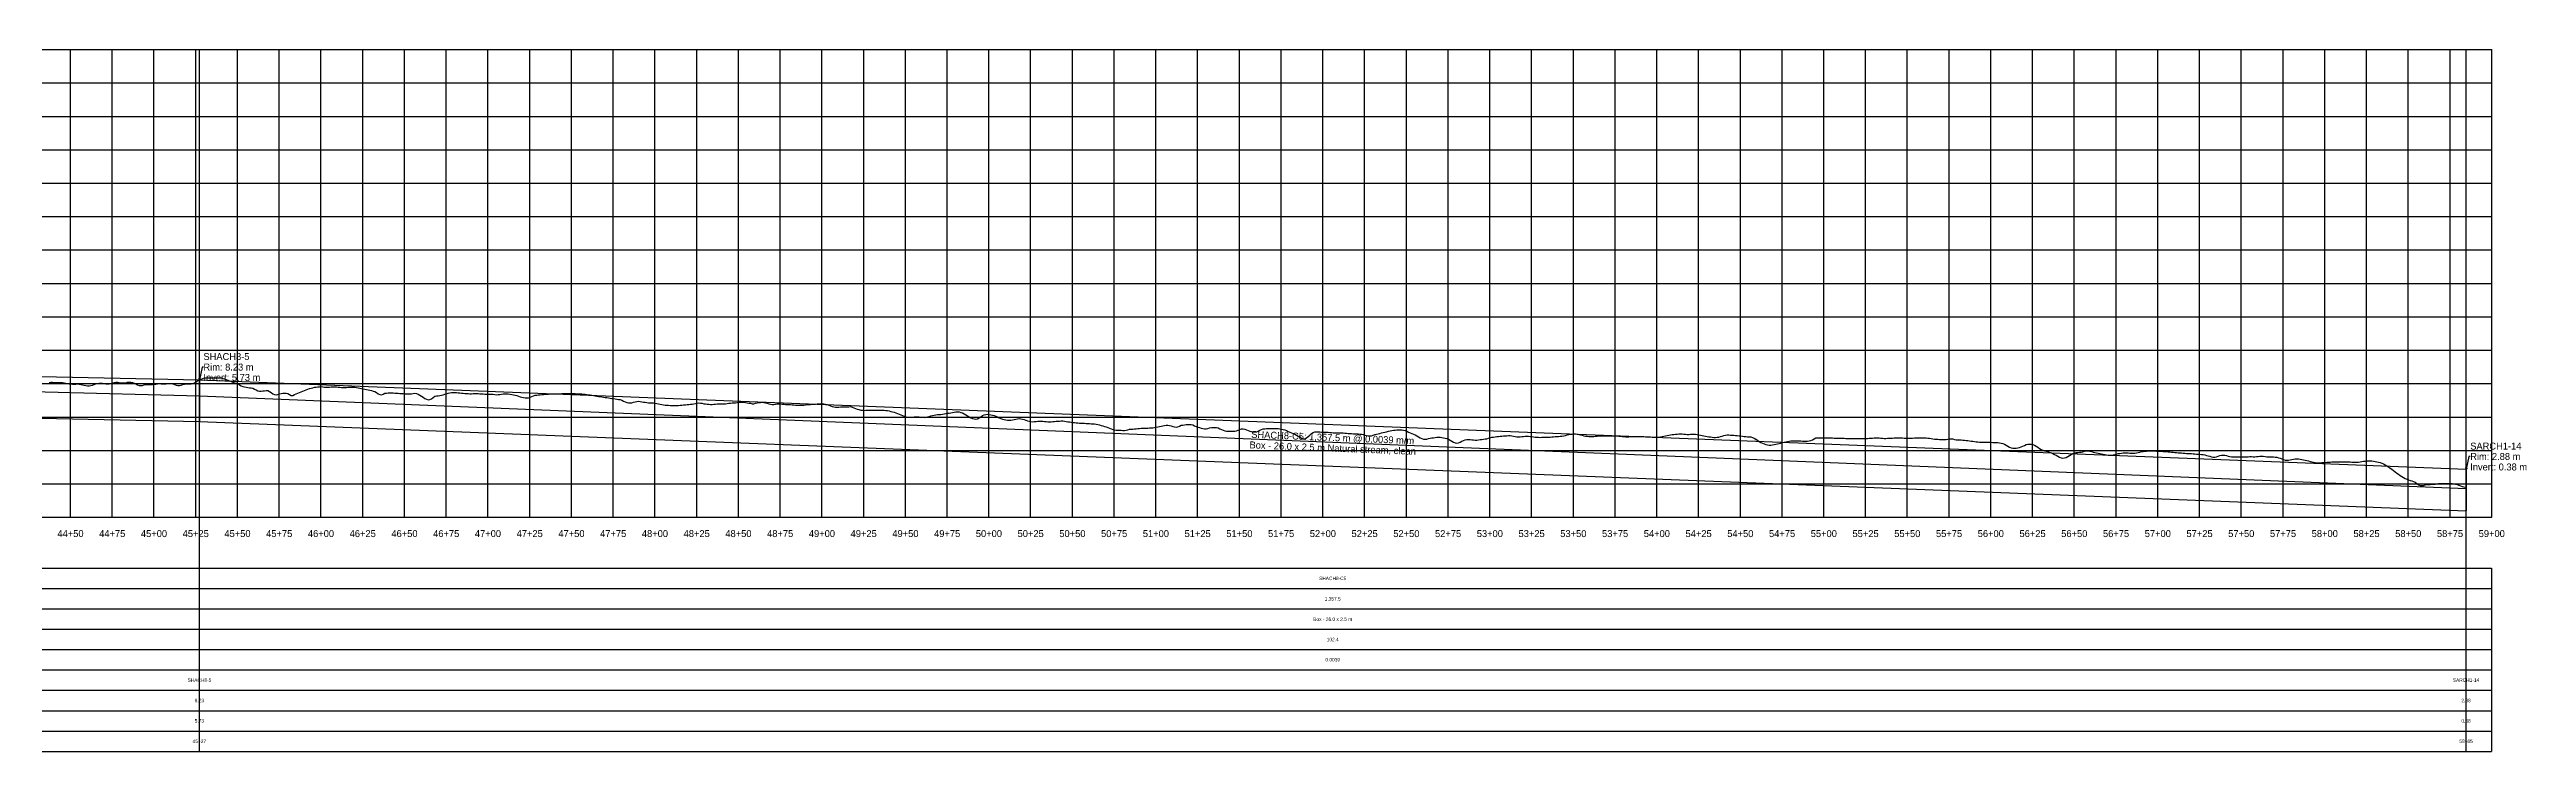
# Model space of a CAD drawing. Extents: x -64 to 5921, y -140 to 288.
# Drawn here: x 4437 to 5921, y -140 to 280 of the extents above; entities that cross this region are included whole.
import ezdxf
from ezdxf.enums import TextEntityAlignment as Align

# ---------------------------------------------------------------- set-up
doc = ezdxf.new("R2010")
doc.units = 0
for name, color, linetype in [('Annotation', 7, 'Continuous'), ('Annotation_Table', 254, 'Continuous'), ('Crown', 7, 'Continuous'), ('Grid', 254, 'Continuous'), ('Grid_Text', 7, 'Continuous'), ('Ground_Elevation', 3, 'Continuous'), ('Hydraulic_Grade', 5, 'Continuous'), ('Invert', 7, 'Continuous'), ('Structure', 7, 'Continuous')]:
    doc.layers.add(name, color=color, linetype=linetype)

msp = doc.modelspace()

# ---------------------------------------------------------------- linework, layer by layer
at = {"layer": 'Annotation', "color": 0}
for points in [[(4529.6, 89.9), (4528.9, 89.9), (4527.2, 82.3)], [(5887.1, 36.4), (5886.3, 36.4), (5884.6, 28.8)]]:
    msp.add_lwpolyline(points, dxfattribs=at)
for points in [[(4527.2, 82.3), (4527, 83.3), (4527.8, 83.1)], [(5884.6, 28.8), (5884.4, 29.7), (5885.2, 29.6)]]:
    msp.add_lwpolyline(points, close=True, dxfattribs=at)
at = {"layer": 'Annotation_Table', "color": 254}
for points in [[(4527.2, -140.2), (4527.2, 280)], [(5884.6, -140.2), (5884.6, 280)], [(-25, -30.5), (5899.9, -30.5)], [(-25, -42.7), (5899.9, -42.7)], [(5899.9, -30.5), (5899.9, -140.2)], [(-25, -54.9), (5899.9, -54.9)], [(-25, -67.1), (5899.9, -67.1)], [(-25, -79.2), (5899.9, -79.2)], [(-25, -91.4), (5899.9, -91.4)], [(-25, -103.6), (5899.9, -103.6)], [(-25, -115.8), (5899.9, -115.8)], [(-25, -128), (5899.9, -128)], [(-25, -140.2), (5899.9, -140.2)]]:
    msp.add_lwpolyline(points, dxfattribs=at)
at = {"layer": 'Crown', "color": 0}
for points in [[(3880, 95.9), (4527.2, 82.3)], [(4527.2, 82.3), (4527.2, 82.3)], [(4527.2, 82.3), (5884.6, 28.8)], [(5884.6, 28.8), (5884.6, 28.8)]]:
    msp.add_lwpolyline(points, dxfattribs=at)
at = {"layer": 'Grid', "color": 254}
for points in [[(-25, 280), (5900, 280)], [(4450, 0), (4450, 280)], [(4475, 0), (4475, 280)], [(4500, 0), (4500, 280)], [(4525, 0), (4525, 280)], [(4550, 0), (4550, 280)], [(4575, 0), (4575, 280)], [(4600, 0), (4600, 280)], [(4625, 0), (4625, 280)], [(4650, 0), (4650, 280)], [(4675, 0), (4675, 280)], [(4700, 0), (4700, 280)], [(4725, 0), (4725, 280)], [(4750, 0), (4750, 280)], [(4775, 0), (4775, 280)], [(4800, 0), (4800, 280)], [(4825, 0), (4825, 280)], [(4850, 0), (4850, 280)], [(4875, 0), (4875, 280)], [(4900, 0), (4900, 280)], [(4925, 0), (4925, 280)], [(4950, 0), (4950, 280)], [(4975, 0), (4975, 280)], [(5000, 0), (5000, 280)], [(5025, 0), (5025, 280)], [(5050, 0), (5050, 280)], [(5075, 0), (5075, 280)], [(5100, 0), (5100, 280)], [(5125, 0), (5125, 280)], [(5150, 0), (5150, 280)], [(5175, 0), (5175, 280)], [(5200, 0), (5200, 280)], [(5225, 0), (5225, 280)], [(5250, 0), (5250, 280)], [(5275, 0), (5275, 280)], [(5300, 0), (5300, 280)], [(5325, 0), (5325, 280)], [(5350, 0), (5350, 280)], [(5375, 0), (5375, 280)], [(5400, 0), (5400, 280)], [(5425, 0), (5425, 280)], [(5450, 0), (5450, 280)], [(5475, 0), (5475, 280)], [(5500, 0), (5500, 280)], [(5525, 0), (5525, 280)], [(5550, 0), (5550, 280)], [(5575, 0), (5575, 280)], [(5600, 0), (5600, 280)], [(5625, 0), (5625, 280)], [(5650, 0), (5650, 280)], [(5675, 0), (5675, 280)], [(5700, 0), (5700, 280)], [(5725, 0), (5725, 280)], [(5750, 0), (5750, 280)], [(5775, 0), (5775, 280)], [(5800, 0), (5800, 280)], [(5825, 0), (5825, 280)], [(5850, 0), (5850, 280)], [(5875, 0), (5875, 280)], [(5900, 0), (5900, 280)], [(-25, 260), (5900, 260)], [(-25, 240), (5900, 240)], [(-25, 220), (5900, 220)], [(-25, 200), (5900, 200)], [(-25, 180), (5900, 180)], [(-25, 160), (5900, 160)], [(-25, 140), (5900, 140)], [(-25, 120), (5900, 120)], [(-25, 100), (5900, 100)], [(-25, 80), (5900, 80)], [(-25, 60), (5900, 60)], [(-25, 40), (5900, 40)], [(-25, 20), (5900, 20)], [(-25, 0), (5900, 0)]]:
    msp.add_lwpolyline(points, dxfattribs=at)
at = {"layer": 'Ground_Elevation', "color": 3}
msp.add_lwpolyline([(4437.2, 80.6), (4438.2, 80.8), (4439.2, 80.8), (4440.2, 80.7), (4441.2, 80.6), (4442.2, 80.6), (4443.2, 80.6), (4444.2, 80.6), (4445.2, 80.6), (4446.2, 80.5), (4447.2, 80.3), (4448.2, 80.1), (4449.2, 79.9), (4450.2, 79.8), (4451.2, 79.7), (4452.2, 79.7), (4453.2, 79.7), (4454.2, 79.8), (4455.2, 79.7), (4456.2, 79.5), (4457.2, 79.2), (4458.2, 79), (4459.2, 78.8), (4460.2, 78.7), (4461.2, 78.7), (4462.2, 78.9), (4463.2, 79.1), (4464.2, 79.4), (4465.2, 79.8), (4466.2, 80.1), (4467.2, 80.2), (4468.2, 80.3), (4469.2, 80.2), (4470.2, 80), (4471.2, 79.8), (4472.2, 79.8), (4473.2, 79.9), (4474.2, 80.1), (4475.2, 80.5), (4476.2, 80.7), (4477.2, 80.9), (4478.2, 80.9), (4479.2, 80.7), (4480.2, 80.5), (4481.2, 80.4), (4482.2, 80.4), (4483.2, 80.5), (4484.2, 80.8), (4485.2, 80.9), (4486.2, 80.8), (4487.2, 80.6), (4488.2, 80.2), (4489.2, 79.8), (4490.2, 79.3), (4491.2, 78.9), (4492.2, 78.8), (4493.2, 78.9), (4494.2, 79.2), (4495.2, 79.4), (4496.2, 79.5), (4497.2, 79.5), (4498.2, 79.5), (4499.2, 79.5), (4500.2, 79.6), (4501.2, 79.7), (4502.2, 79.9), (4503.2, 80), (4504.2, 79.9), (4505.2, 79.9), (4506.2, 79.9), (4507.2, 79.9), (4508.2, 80), (4509.2, 80.1), (4510.2, 80.1), (4511.2, 79.9), (4512.2, 79.5), (4513.2, 79.1), (4514.2, 78.9), (4515.2, 78.9), (4516.2, 79.1), (4517.2, 79.4), (4518.2, 79.7), (4519.2, 79.8), (4520.2, 79.9), (4521.2, 79.8), (4522.2, 79.8), (4523.2, 80), (4524.2, 80.4), (4525.2, 81.1), (4526.2, 81.8), (4527.2, 82.3), (4528.2, 82.7), (4529.2, 83), (4530.2, 83.4), (4531.2, 83.4), (4532.2, 83.4), (4533.2, 83.4), (4534.2, 83.4), (4535.2, 83.4), (4536.2, 83.4), (4537.2, 83.5), (4538.2, 83.5), (4539.2, 83.5), (4540.2, 83.4), (4541.2, 83.1), (4542.2, 82.8), (4543.2, 82.4), (4544.2, 82), (4545.2, 81.7), (4546.2, 81.3), (4547.2, 80.9), (4548.2, 80.5), (4549.2, 80.3), (4550.2, 80), (4551.2, 79.3), (4552.2, 78.7), (4553.2, 78.3), (4554.2, 78), (4555.2, 77.8), (4556.2, 77.6), (4557.2, 77.5), (4558.2, 77.4), (4559.2, 77.2), (4560.2, 76.7), (4561.2, 76.2), (4562.2, 75.7), (4563.2, 75.5), (4564.2, 75.5), (4565.2, 75.6), (4566.2, 75.7), (4567.2, 75.8), (4568.2, 75.8), (4569.2, 75.3), (4570.2, 74.6), (4571.2, 73.9), (4572.2, 73.4), (4573.2, 73.2), (4574.2, 73.5), (4575.2, 73.9), (4576.2, 74.1), (4577.2, 74.2), (4578.2, 74.3), (4579.2, 74.2), (4580.2, 74.1), (4581.2, 73.5), (4582.2, 72.9), (4583.2, 72.9), (4584.2, 73.5), (4585.2, 73.9), (4586.2, 74.2), (4587.2, 74.6), (4588.2, 75), (4589.2, 75.4), (4590.2, 75.8), (4591.2, 76.2), (4592.2, 76.6), (4593.2, 77), (4594.2, 77.3), (4595.2, 77.5), (4596.2, 77.8), (4597.2, 77.9), (4598.2, 78), (4599.2, 78.1), (4600.2, 78.2), (4601.2, 78), (4602.2, 77.9), (4603.2, 77.8), (4604.2, 77.8), (4605.2, 77.9), (4606.2, 78), (4607.2, 78.1), (4608.2, 78.1), (4609.2, 78), (4610.2, 77.9), (4611.2, 77.8), (4612.2, 77.7), (4613.2, 77.6), (4614.2, 77.6), (4615.2, 77.6), (4616.2, 77.8), (4617.2, 77.9), (4618.2, 77.9), (4619.2, 77.9), (4620.2, 77.8), (4621.2, 77.6), (4622.2, 77.5), (4623.2, 77.3), (4624.2, 77.1), (4625.2, 76.9), (4626.2, 76.7), (4627.2, 76.5), (4628.2, 76.3), (4629.2, 76.1), (4630.2, 75.8), (4631.2, 75.4), (4632.2, 75.2), (4633.2, 74.7), (4634.2, 73.9), (4635.2, 73.4), (4636.2, 73.3), (4637.2, 73.6), (4638.2, 74.3), (4639.2, 74.3), (4640.2, 74.4), (4641.2, 74.4), (4642.2, 74.4), (4643.2, 74.4), (4644.2, 74.3), (4645.2, 74.3), (4646.2, 74.2), (4647.2, 74.1), (4648.2, 74), (4649.2, 74), (4650.2, 73.9), (4651.2, 73.9), (4652.2, 73.9), (4653.2, 73.9), (4654.2, 73.9), (4655.2, 74), (4656.2, 74.2), (4657.2, 74.1), (4658.2, 73.7), (4659.2, 73.1), (4660.2, 72.5), (4661.2, 71.8), (4662.2, 71.1), (4663.2, 70.6), (4664.2, 70.3), (4665.2, 70.4), (4666.2, 70.9), (4667.2, 71.7), (4668.2, 72.4), (4669.2, 72.6), (4670.2, 72.7), (4671.2, 72.9), (4672.2, 73.1), (4673.2, 73.3), (4674.2, 73.6), (4675.2, 73.9), (4676.2, 74.2), (4677.2, 74.4), (4678.2, 74.6), (4679.2, 74.7), (4680.2, 74.6), (4681.2, 74.6), (4682.2, 74.5), (4683.2, 74.4), (4684.2, 74.3), (4685.2, 74.2), (4686.2, 74.1), (4687.2, 74), (4688.2, 74), (4689.2, 73.9), (4690.2, 73.9), (4691.2, 74), (4692.2, 74), (4693.2, 74), (4694.2, 74), (4695.2, 73.9), (4696.2, 73.8), (4697.2, 73.8), (4698.2, 73.7), (4699.2, 73.7), (4700.2, 73.7), (4701.2, 73.7), (4702.2, 73.7), (4703.2, 73.6), (4704.2, 73.4), (4705.2, 73.3), (4706.2, 73.4), (4707.2, 73.5), (4708.2, 73.7), (4709.2, 73.8), (4710.2, 73.8), (4711.2, 73.8), (4712.2, 73.8), (4713.2, 73.6), (4714.2, 73.4), (4715.2, 73.2), (4716.2, 73), (4717.2, 72.8), (4718.2, 72.5), (4719.2, 72.1), (4720.2, 71.8), (4721.2, 71.6), (4722.2, 71.4), (4723.2, 71.4), (4724.2, 71.5), (4725.2, 71.8), (4726.2, 72.2), (4727.2, 72.6), (4728.2, 73), (4729.2, 73.1), (4730.2, 73.2), (4731.2, 73.3), (4732.2, 73.4), (4733.2, 73.5), (4734.2, 73.6), (4735.2, 73.7), (4736.2, 73.7), (4737.2, 73.8), (4738.2, 73.8), (4739.2, 73.8), (4740.2, 73.9), (4741.2, 73.9), (4742.2, 73.9), (4743.2, 73.9), (4744.2, 74), (4745.2, 74), (4746.2, 74), (4747.2, 74), (4748.2, 74), (4749.2, 74), (4750.2, 74), (4751.2, 74), (4752.2, 74), (4753.2, 73.9), (4754.2, 73.9), (4755.2, 73.8), (4756.2, 73.8), (4757.2, 73.7), (4758.2, 73.6), (4759.2, 73.5), (4760.2, 73.3), (4761.2, 73.2), (4762.2, 73), (4763.2, 72.8), (4764.2, 72.7), (4765.2, 72.5), (4766.2, 72.3), (4767.2, 72.2), (4768.2, 72), (4769.2, 71.9), (4770.2, 71.7), (4771.2, 71.6), (4772.2, 71.4), (4773.2, 71.3), (4774.2, 71.1), (4775.2, 71), (4776.2, 70.8), (4777.2, 70.7), (4778.2, 70.5), (4779.2, 70.4), (4780.2, 70), (4781.2, 69.4), (4782.2, 69), (4783.2, 68.7), (4784.2, 68.4), (4785.2, 68.4), (4786.2, 68.5), (4787.2, 68.8), (4788.2, 69), (4789.2, 69.3), (4790.2, 69.4), (4791.2, 69.3), (4792.2, 69.1), (4793.2, 68.9), (4794.2, 68.8), (4795.2, 68.6), (4796.2, 68.5), (4797.2, 68.5), (4798.2, 68.5), (4799.2, 68.4), (4800.2, 68.3), (4801.2, 68.1), (4802.2, 67.9), (4803.2, 67.7), (4804.2, 67.5), (4805.2, 67.3), (4806.2, 67.2), (4807.2, 67.1), (4808.2, 67.1), (4809.2, 67), (4810.2, 66.9), (4811.2, 66.9), (4812.2, 66.9), (4813.2, 67), (4814.2, 67), (4815.2, 67.2), (4816.2, 67.2), (4817.2, 67.4), (4818.2, 67.4), (4819.2, 67.5), (4820.2, 67.6), (4821.2, 67.7), (4822.2, 67.8), (4823.2, 68), (4824.2, 68.1), (4825.2, 68.3), (4826.2, 68.4), (4827.2, 68.3), (4828.2, 68.2), (4829.2, 68), (4830.2, 67.9), (4831.2, 67.8), (4832.2, 67.7), (4833.2, 67.6), (4834.2, 67.6), (4835.2, 67.7), (4836.2, 67.8), (4837.2, 67.9), (4838.2, 67.9), (4839.2, 67.9), (4840.2, 67.9), (4841.2, 68), (4842.2, 68), (4843.2, 68.1), (4844.2, 68.2), (4845.2, 68.3), (4846.2, 68.4), (4847.2, 68.5), (4848.2, 68.5), (4849.2, 68.6), (4850.2, 68.8), (4851.2, 68.9), (4852.2, 68.9), (4853.2, 68.8), (4854.2, 68.6), (4855.2, 68.4), (4856.2, 68.3), (4857.2, 68.2), (4858.2, 68), (4859.2, 68), (4860.2, 68.2), (4861.2, 68.4), (4862.2, 68.6), (4863.2, 68.7), (4864.2, 68.8), (4865.2, 68.7), (4866.2, 68.5), (4867.2, 68.2), (4868.2, 67.9), (4869.2, 67.7), (4870.2, 67.5), (4871.2, 67.6), (4872.2, 67.7), (4873.2, 67.9), (4874.2, 67.9), (4875.2, 67.9), (4876.2, 67.8), (4877.2, 67.7), (4878.2, 67.6), (4879.2, 67.5), (4880.2, 67.5), (4881.2, 67.5), (4882.2, 67.4), (4883.2, 67.3), (4884.2, 67.1), (4885.2, 67.1), (4886.2, 67.2), (4887.2, 67.2), (4888.2, 67.2), (4889.2, 67.2), (4890.2, 67.4), (4891.2, 67.5), (4892.2, 67.6), (4893.2, 67.6), (4894.2, 67.7), (4895.2, 67.7), (4896.2, 67.8), (4897.2, 67.9), (4898.2, 68), (4899.2, 68), (4900.2, 68), (4901.2, 68), (4902.2, 67.8), (4903.2, 67.5), (4904.2, 67.1), (4905.2, 66.7), (4906.2, 66.4), (4907.2, 66.2), (4908.2, 66), (4909.2, 66), (4910.2, 66), (4911.2, 66.1), (4912.2, 66.1), (4913.2, 66.1), (4914.2, 66.2), (4915.2, 66.2), (4916.2, 66.2), (4917.2, 66.3), (4918.2, 66), (4919.2, 65.6), (4920.2, 65.2), (4921.2, 64.8), (4922.2, 64.5), (4923.2, 64.2), (4924.2, 64.1), (4925.2, 64), (4926.2, 64.1), (4927.2, 64.2), (4928.2, 64.2), (4929.2, 64.2), (4930.2, 64.2), (4931.2, 64.2), (4932.2, 64.2), (4933.2, 64.2), (4934.2, 64.2), (4935.2, 64.2), (4936.2, 64.2), (4937.2, 64.2), (4938.2, 64), (4939.2, 63.9), (4940.2, 63.7), (4941.2, 63.4), (4942.2, 63.1), (4943.2, 62.9), (4944.2, 62.5), (4945.2, 62.2), (4946.2, 61.8), (4947.2, 61.4), (4948.2, 60.9), (4949.2, 60.5), (4950.2, 60.2), (4951.2, 60), (4952.2, 59.9), (4953.2, 59.9), (4954.2, 60), (4955.2, 60.2), (4956.2, 60.2), (4957.2, 60.2), (4958.2, 60.2), (4959.2, 60), (4960.2, 59.9), (4961.2, 59.8), (4962.2, 59.9), (4963.2, 60.1), (4964.2, 60.4), (4965.2, 60.7), (4966.2, 61), (4967.2, 61.2), (4968.2, 61.4), (4969.2, 61.5), (4970.2, 61.5), (4971.2, 61.6), (4972.2, 61.8), (4973.2, 62), (4974.2, 62.1), (4975.2, 62.3), (4976.2, 62.4), (4977.2, 62.5), (4978.2, 62.7), (4979.2, 62.9), (4980.2, 63.1), (4981.2, 63.2), (4982.2, 63.1), (4983.2, 62.8), (4984.2, 62.5), (4985.2, 62), (4986.2, 61.4), (4987.2, 60.8), (4988.2, 60.2), (4989.2, 59.6), (4990.2, 59.2), (4991.2, 58.9), (4992.2, 58.8), (4993.2, 59), (4994.2, 59.5), (4995.2, 60.2), (4996.2, 61), (4997.2, 61.4), (4998.2, 61.6), (4999.2, 61.7), (5000.2, 61.6), (5001.2, 61.4), (5002.2, 61.2), (5003.2, 61), (5004.2, 60.6), (5005.2, 60.2), (5006.2, 59.6), (5007.2, 59.2), (5008.2, 58.8), (5009.2, 58.6), (5010.2, 58.4), (5011.2, 58.2), (5012.2, 58.2), (5013.2, 58.2), (5014.2, 58.4), (5015.2, 58.6), (5016.2, 58.8), (5017.2, 58.9), (5018.2, 59.1), (5019.2, 59), (5020.2, 58.8), (5021.2, 58.5), (5022.2, 58.2), (5023.2, 57.8), (5024.2, 57.5), (5025.2, 57.3), (5026.2, 57.2), (5027.2, 57.3), (5028.2, 57.4), (5029.2, 57.5), (5030.2, 57.6), (5031.2, 57.6), (5032.2, 57.5), (5033.2, 57.4), (5034.2, 57.3), (5035.2, 57.2), (5036.2, 57.2), (5037.2, 57.2), (5038.2, 57.3), (5039.2, 57.4), (5040.2, 57.5), (5041.2, 57.5), (5042.2, 57.6), (5043.2, 57.7), (5044.2, 57.7), (5045.2, 57.6), (5046.2, 57.4), (5047.2, 57.2), (5048.2, 57.1), (5049.2, 56.9), (5050.2, 56.8), (5051.2, 56.7), (5052.2, 56.6), (5053.2, 56.5), (5054.2, 56.4), (5055.2, 56.4), (5056.2, 56.4), (5057.2, 56.3), (5058.2, 56.2), (5059.2, 56.1), (5060.2, 56.1), (5061.2, 56), (5062.2, 56), (5063.2, 55.9), (5064.2, 55.8), (5065.2, 55.6), (5066.2, 55.3), (5067.2, 55), (5068.2, 54.7), (5069.2, 54.4), (5070.2, 54.1), (5071.2, 53.8), (5072.2, 53.4), (5073.2, 53), (5074.2, 52.5), (5075.2, 52.3), (5076.2, 52.1), (5077.2, 52.1), (5078.2, 52.1), (5079.2, 52.1), (5080.2, 52), (5081.2, 52), (5082.2, 52.1), (5083.2, 52.4), (5084.2, 52.7), (5085.2, 52.7), (5086.2, 52.8), (5087.2, 52.9), (5088.2, 53), (5089.2, 53.1), (5090.2, 53.2), (5091.2, 53.3), (5092.2, 53.3), (5093.2, 53.3), (5094.2, 53.4), (5095.2, 53.4), (5096.2, 53.5), (5097.2, 53.5), (5098.2, 53.6), (5099.2, 53.7), (5100.2, 53.9), (5101.2, 54.1), (5102.2, 54.3), (5103.2, 54.5), (5104.2, 54.7), (5105.2, 54.9), (5106.2, 55.1), (5107.2, 55.2), (5108.2, 55), (5109.2, 54.7), (5110.2, 54.4), (5111.2, 54.2), (5112.2, 54), (5113.2, 54.2), (5114.2, 54.5), (5115.2, 55.1), (5116.2, 55.2), (5117.2, 55.4), (5118.2, 55.5), (5119.2, 55.6), (5120.2, 55.6), (5121.2, 55.5), (5122.2, 55.3), (5123.2, 54.8), (5124.2, 54.4), (5125.2, 54), (5126.2, 53.8), (5127.2, 53.4), (5128.2, 53.1), (5129.2, 52.9), (5130.2, 53), (5131.2, 53.2), (5132.2, 53.5), (5133.2, 53.7), (5134.2, 53.8), (5135.2, 53.8), (5136.2, 53.8), (5137.2, 53.5), (5138.2, 53), (5139.2, 52.5), (5140.2, 52.1), (5141.2, 51.8), (5142.2, 51.6), (5143.2, 51.5), (5144.2, 51.5), (5145.2, 51.5), (5146.2, 51.5), (5147.2, 51.5), (5148.2, 51.7), (5149.2, 52.1), (5150.2, 52.5), (5151.2, 52.9), (5152.2, 53), (5153.2, 52.8), (5154.2, 52.4), (5155.2, 52), (5156.2, 51.6), (5157.2, 51.4), (5158.2, 51.1), (5159.2, 51.1), (5160.2, 51.2), (5161.2, 51.6), (5162.2, 52.1), (5163.2, 52.5), (5164.2, 52.9), (5165.2, 53), (5166.2, 53.1), (5167.2, 53.1), (5168.2, 53.1), (5169.2, 53.1), (5170.2, 53.1), (5171.2, 53.1), (5172.2, 53.1), (5173.2, 53.1), (5174.2, 53), (5175.2, 52.8), (5176.2, 52.6), (5177.2, 52.4), (5178.2, 52), (5179.2, 51.4), (5180.2, 50.9), (5181.2, 50.6), (5182.2, 50.2), (5183.2, 49.8), (5184.2, 49.2), (5185.2, 48.5), (5186.2, 47.9), (5187.2, 47.3), (5188.2, 47), (5189.2, 47), (5190.2, 47.5), (5191.2, 48.3), (5192.2, 49.2), (5193.2, 50.1), (5194.2, 50.8), (5195.2, 51.2), (5196.2, 51.2), (5197.2, 51.2), (5198.2, 51.1), (5199.2, 51), (5200.2, 51), (5201.2, 51), (5202.2, 50.9), (5203.2, 50.9), (5204.2, 50.8), (5205.2, 50.7), (5206.2, 50.6), (5207.2, 50.5), (5208.2, 50.5), (5209.2, 50.5), (5210.2, 50.6), (5211.2, 50.6), (5212.2, 50.5), (5213.2, 50.4), (5214.2, 50.3), (5215.2, 50.2), (5216.2, 50.2), (5217.2, 50.1), (5218.2, 50), (5219.2, 50), (5220.2, 50), (5221.2, 49.9), (5222.2, 49.8), (5223.2, 49.8), (5224.2, 49.5), (5225.2, 49.2), (5226.2, 49), (5227.2, 48.8), (5228.2, 48.8), (5229.2, 48.8), (5230.2, 49.1), (5231.2, 49.5), (5232.2, 49.7), (5233.2, 50), (5234.2, 50.2), (5235.2, 50.5), (5236.2, 50.7), (5237.2, 51), (5238.2, 51.2), (5239.2, 51.5), (5240.2, 51.7), (5241.2, 51.9), (5242.2, 52.1), (5243.2, 52.2), (5244.2, 52.3), (5245.2, 52.3), (5246.2, 52.3), (5247.2, 52.3), (5248.2, 52.2), (5249.2, 51.9), (5250.2, 51.5), (5251.2, 51), (5252.2, 50.6), (5253.2, 50.1), (5254.2, 49.7), (5255.2, 49.3), (5256.2, 48.8), (5257.2, 48.2), (5258.2, 47.6), (5259.2, 47.1), (5260.2, 46.7), (5261.2, 46.7), (5262.2, 46.8), (5263.2, 47.2), (5264.2, 47.3), (5265.2, 47.5), (5266.2, 47.6), (5267.2, 47.8), (5268.2, 48), (5269.2, 48), (5270.2, 48), (5271.2, 47.8), (5272.2, 47.6), (5273.2, 47.4), (5274.2, 47.1), (5275.2, 46.7), (5276.2, 46.2), (5277.2, 45.5), (5278.2, 45), (5279.2, 44.6), (5280.2, 44.4), (5281.2, 44.6), (5282.2, 45), (5283.2, 45.5), (5284.2, 46), (5285.2, 46.3), (5286.2, 46.5), (5287.2, 46.6), (5288.2, 46.6), (5289.2, 46.4), (5290.2, 46.3), (5291.2, 46.2), (5292.2, 46.2), (5293.2, 46.3), (5294.2, 46.5), (5295.2, 46.6), (5296.2, 46.8), (5297.2, 46.9), (5298.2, 47), (5299.2, 47.3), (5300.2, 47.6), (5301.2, 47.9), (5302.2, 48), (5303.2, 48.2), (5304.2, 48.3), (5305.2, 48.4), (5306.2, 48.5), (5307.2, 48.6), (5308.2, 48.7), (5309.2, 48.8), (5310.2, 48.8), (5311.2, 48.9), (5312.2, 48.9), (5313.2, 48.8), (5314.2, 48.5), (5315.2, 48.3), (5316.2, 48.2), (5317.2, 48.2), (5318.2, 48.2), (5319.2, 48.3), (5320.2, 48.4), (5321.2, 48.5), (5322.2, 48.6), (5323.2, 48.5), (5324.2, 48.4), (5325.2, 48.3), (5326.2, 48.2), (5327.2, 48), (5328.2, 47.9), (5329.2, 47.9), (5330.2, 47.8), (5331.2, 47.9), (5332.2, 47.9), (5333.2, 48), (5334.2, 48), (5335.2, 48), (5336.2, 48), (5337.2, 48.1), (5338.2, 48.2), (5339.2, 48.3), (5340.2, 48.4), (5341.2, 48.4), (5342.2, 48.5), (5343.2, 48.6), (5344.2, 48.8), (5345.2, 49), (5346.2, 49.3), (5347.2, 49.5), (5348.2, 49.7), (5349.2, 49.8), (5350.2, 49.9), (5351.2, 49.9), (5352.2, 49.8), (5353.2, 49.6), (5354.2, 49.4), (5355.2, 49.1), (5356.2, 48.8), (5357.2, 48.6), (5358.2, 48.5), (5359.2, 48.4), (5360.2, 48.4), (5361.2, 48.3), (5362.2, 48.4), (5363.2, 48.5), (5364.2, 48.6), (5365.2, 48.7), (5366.2, 48.7), (5367.2, 48.8), (5368.2, 48.8), (5369.2, 48.8), (5370.2, 48.7), (5371.2, 48.7), (5372.2, 48.7), (5373.2, 48.7), (5374.2, 48.7), (5375.2, 48.7), (5376.2, 48.7), (5377.2, 48.6), (5378.2, 48.5), (5379.2, 48.4), (5380.2, 48.3), (5381.2, 48.2), (5382.2, 48.2), (5383.2, 48.2), (5384.2, 48.3), (5385.2, 48.4), (5386.2, 48.4), (5387.2, 48.4), (5388.2, 48.4), (5389.2, 48.4), (5390.2, 48.3), (5391.2, 48.3), (5392.2, 48.3), (5393.2, 48.2), (5394.2, 48.2), (5395.2, 48.1), (5396.2, 48.1), (5397.2, 48), (5398.2, 48), (5399.2, 48), (5400.2, 48), (5401.2, 48), (5402.2, 48.2), (5403.2, 48.3), (5404.2, 48.5), (5405.2, 48.8), (5406.2, 49), (5407.2, 49.2), (5408.2, 49.4), (5409.2, 49.5), (5410.2, 49.6), (5411.2, 49.7), (5412.2, 49.8), (5413.2, 49.9), (5414.2, 49.9), (5415.2, 49.9), (5416.2, 49.8), (5417.2, 49.7), (5418.2, 49.6), (5419.2, 49.6), (5420.2, 49.7), (5421.2, 49.7), (5422.2, 49.7), (5423.2, 49.7), (5424.2, 49.6), (5425.2, 49.4), (5426.2, 49.2), (5427.2, 49), (5428.2, 48.7), (5429.2, 48.5), (5430.2, 48.3), (5431.2, 48.2), (5432.2, 48.1), (5433.2, 47.9), (5434.2, 47.7), (5435.2, 47.7), (5436.2, 47.9), (5437.2, 48), (5438.2, 48.3), (5439.2, 48.6), (5440.2, 48.9), (5441.2, 49.1), (5442.2, 49.3), (5443.2, 49.3), (5444.2, 49.2), (5445.2, 49.1), (5446.2, 49.1), (5447.2, 49), (5448.2, 49), (5449.2, 48.8), (5450.2, 48.7), (5451.2, 48.5), (5452.2, 48.4), (5453.2, 48.3), (5454.2, 48.2), (5455.2, 48.2), (5456.2, 48.1), (5457.2, 47.8), (5458.2, 47.4), (5459.2, 46.8), (5460.2, 46.1), (5461.2, 45.4), (5462.2, 44.8), (5463.2, 44.3), (5464.2, 43.9), (5465.2, 43.5), (5466.2, 43.3), (5467.2, 43.2), (5468.2, 43.2), (5469.2, 43.4), (5470.2, 43.6), (5471.2, 43.8), (5472.2, 44), (5473.2, 44.2), (5474.2, 44.4), (5475.2, 44.8), (5476.2, 45), (5477.2, 45.2), (5478.2, 45.4), (5479.2, 45.6), (5480.2, 45.7), (5481.2, 45.8), (5482.2, 45.8), (5483.2, 45.8), (5484.2, 45.8), (5485.2, 45.8), (5486.2, 45.7), (5487.2, 45.6), (5488.2, 45.5), (5489.2, 45.5), (5490.2, 45.6), (5491.2, 45.7), (5492.2, 46), (5493.2, 46.4), (5494.2, 47), (5495.2, 47.5), (5496.2, 47.6), (5497.2, 47.6), (5498.2, 47.6), (5499.2, 47.6), (5500.2, 47.6), (5501.2, 47.6), (5502.2, 47.6), (5503.2, 47.5), (5504.2, 47.5), (5505.2, 47.5), (5506.2, 47.4), (5507.2, 47.4), (5508.2, 47.4), (5509.2, 47.4), (5510.2, 47.3), (5511.2, 47.3), (5512.2, 47.3), (5513.2, 47.2), (5514.2, 47.2), (5515.2, 47.2), (5516.2, 47.2), (5517.2, 47.2), (5518.2, 47.1), (5519.2, 47.1), (5520.2, 47.1), (5521.2, 47.1), (5522.2, 47.1), (5523.2, 47.1), (5524.2, 47.1), (5525.2, 47.2), (5526.2, 47.2), (5527.2, 47.3), (5528.2, 47.4), (5529.2, 47.4), (5530.2, 47.5), (5531.2, 47.5), (5532.2, 47.5), (5533.2, 47.5), (5534.2, 47.4), (5535.2, 47.3), (5536.2, 47.2), (5537.2, 47.2), (5538.2, 47.3), (5539.2, 47.3), (5540.2, 47.4), (5541.2, 47.4), (5542.2, 47.5), (5543.2, 47.5), (5544.2, 47.5), (5545.2, 47.5), (5546.2, 47.5), (5547.2, 47.5), (5548.2, 47.4), (5549.2, 47.4), (5550.2, 47.4), (5551.2, 47.4), (5552.2, 47.4), (5553.2, 47.4), (5554.2, 47.5), (5555.2, 47.5), (5556.2, 47.5), (5557.2, 47.5), (5558.2, 47.5), (5559.2, 47.5), (5560.2, 47.5), (5561.2, 47.5), (5562.2, 47.4), (5563.2, 47.3), (5564.2, 47.1), (5565.2, 47), (5566.2, 46.8), (5567.2, 46.8), (5568.2, 46.7), (5569.2, 46.6), (5570.2, 46.6), (5571.2, 46.5), (5572.2, 46.6), (5573.2, 46.6), (5574.2, 46.8), (5575.2, 46.9), (5576.2, 47), (5577.2, 46.9), (5578.2, 46.6), (5579.2, 46.3), (5580.2, 46.3), (5581.2, 46.3), (5582.2, 46.3), (5583.2, 46.2), (5584.2, 46.2), (5585.2, 46), (5586.2, 45.9), (5587.2, 45.8), (5588.2, 45.6), (5589.2, 45.5), (5590.2, 45.4), (5591.2, 45.2), (5592.2, 45.1), (5593.2, 45), (5594.2, 44.9), (5595.2, 44.9), (5596.2, 44.9), (5597.2, 44.9), (5598.2, 44.9), (5599.2, 44.9), (5600.2, 44.9), (5601.2, 44.8), (5602.2, 44.8), (5603.2, 44.8), (5604.2, 44.7), (5605.2, 44.6), (5606.2, 44.4), (5607.2, 44.2), (5608.2, 43.7), (5609.2, 43.1), (5610.2, 42.5), (5611.2, 42), (5612.2, 41.6), (5613.2, 41.3), (5614.2, 41.3), (5615.2, 41.3), (5616.2, 41.5), (5617.2, 41.8), (5618.2, 42.1), (5619.2, 42.5), (5620.2, 43), (5621.2, 43.5), (5622.2, 43.7), (5623.2, 43.7), (5624.2, 43.7), (5625.2, 43.5), (5626.2, 43.2), (5627.2, 42.6), (5628.2, 41.9), (5629.2, 41.2), (5630.2, 40.6), (5631.2, 40.1), (5632.2, 39.8), (5633.2, 39.6), (5634.2, 39.3), (5635.2, 39), (5636.2, 38.6), (5637.2, 38.1), (5638.2, 37.6), (5639.2, 37.1), (5640.2, 36.5), (5641.2, 35.9), (5642.2, 35.5), (5643.2, 35.4), (5644.2, 35.5), (5645.2, 35.8), (5646.2, 36.3), (5647.2, 36.9), (5648.2, 37.6), (5649.2, 38.1), (5650.2, 38.5), (5651.2, 38.7), (5652.2, 38.8), (5653.2, 38.9), (5654.2, 39), (5655.2, 39.2), (5656.2, 39.5), (5657.2, 39.7), (5658.2, 39.7), (5659.2, 39.5), (5660.2, 39.3), (5661.2, 39), (5662.2, 38.8), (5663.2, 38.6), (5664.2, 38.4), (5665.2, 38.2), (5666.2, 38), (5667.2, 37.7), (5668.2, 37.5), (5669.2, 37.3), (5670.2, 37.2), (5671.2, 37.1), (5672.2, 37.2), (5673.2, 37.4), (5674.2, 37.6), (5675.2, 37.8), (5676.2, 38.1), (5677.2, 38.2), (5678.2, 38.4), (5679.2, 38.5), (5680.2, 38.6), (5681.2, 38.5), (5682.2, 38.5), (5683.2, 38.4), (5684.2, 38.3), (5685.2, 38.3), (5686.2, 38.3), (5687.2, 38.5), (5688.2, 38.7), (5689.2, 39), (5690.2, 39.3), (5691.2, 39.4), (5692.2, 39.5), (5693.2, 39.6), (5694.2, 39.7), (5695.2, 39.7), (5696.2, 39.8), (5697.2, 39.8), (5698.2, 39.7), (5699.2, 39.6), (5700.2, 39.5), (5701.2, 39.5), (5702.2, 39.5), (5703.2, 39.4), (5704.2, 39.4), (5705.2, 39.3), (5706.2, 39.2), (5707.2, 39.1), (5708.2, 39), (5709.2, 38.9), (5710.2, 38.8), (5711.2, 38.7), (5712.2, 38.6), (5713.2, 38.5), (5714.2, 38.5), (5715.2, 38.4), (5716.2, 38.3), (5717.2, 38.2), (5718.2, 38.2), (5719.2, 38.1), (5720.2, 38.1), (5721.2, 38), (5722.2, 37.9), (5723.2, 37.8), (5724.2, 37.7), (5725.2, 37.7), (5726.2, 37.6), (5727.2, 37.5), (5728.2, 37.3), (5729.2, 37), (5730.2, 36.7), (5731.2, 36.5), (5732.2, 36.2), (5733.2, 36), (5734.2, 36), (5735.2, 36.2), (5736.2, 36.5), (5737.2, 36.9), (5738.2, 37.2), (5739.2, 37.2), (5740.2, 37.1), (5741.2, 36.9), (5742.2, 36.6), (5743.2, 36.4), (5744.2, 36.2), (5745.2, 36.2), (5746.2, 36.2), (5747.2, 36.1), (5748.2, 36.1), (5749.2, 36.1), (5750.2, 36.1), (5751.2, 36.1), (5752.2, 36.1), (5753.2, 36.2), (5754.2, 36.2), (5755.2, 36.3), (5756.2, 36.3), (5757.2, 36.2), (5758.2, 36.2), (5759.2, 36.3), (5760.2, 36.4), (5761.2, 36.5), (5762.2, 36.6), (5763.2, 36.5), (5764.2, 36.4), (5765.2, 36.2), (5766.2, 36.1), (5767.2, 36.1), (5768.2, 36.1), (5769.2, 36.1), (5770.2, 36), (5771.2, 35.9), (5772.2, 35.6), (5773.2, 35.4), (5774.2, 35), (5775.2, 34.5), (5776.2, 34.2), (5777.2, 34.1), (5778.2, 34.1), (5779.2, 34.3), (5780.2, 34.5), (5781.2, 34.7), (5782.2, 34.9), (5783.2, 35), (5784.2, 34.9), (5785.2, 34.7), (5786.2, 34.5), (5787.2, 34.3), (5788.2, 34.2), (5789.2, 33.9), (5790.2, 33.7), (5791.2, 33.4), (5792.2, 33.2), (5793.2, 32.9), (5794.2, 32.7), (5795.2, 32.5), (5796.2, 32.5), (5797.2, 32.6), (5798.2, 32.7), (5799.2, 32.8), (5800.2, 32.8), (5801.2, 32.9), (5802.2, 33), (5803.2, 33), (5804.2, 33.1), (5805.2, 33.1), (5806.2, 33.2), (5807.2, 33.2), (5808.2, 33.2), (5809.2, 33.1), (5810.2, 33.1), (5811.2, 33.1), (5812.2, 33.1), (5813.2, 33.1), (5814.2, 33.2), (5815.2, 33.1), (5816.2, 32.9), (5817.2, 33), (5818.2, 33), (5819.2, 33), (5820.2, 33), (5821.2, 33.1), (5822.2, 33.3), (5823.2, 33.5), (5824.2, 33.6), (5825.2, 33.7), (5826.2, 33.8), (5827.2, 33.8), (5828.2, 33.7), (5829.2, 33.6), (5830.2, 33.4), (5831.2, 33.2), (5832.2, 33), (5833.2, 32.7), (5834.2, 32.3), (5835.2, 31.9), (5836.2, 31.4), (5837.2, 30.8), (5838.2, 30.2), (5839.2, 29.4), (5840.2, 28.7), (5841.2, 27.9), (5842.2, 27.2), (5843.2, 26.4), (5844.2, 25.7), (5845.2, 25), (5846.2, 24.4), (5847.2, 23.8), (5848.2, 23.2), (5849.2, 22.8), (5850.2, 22.4), (5851.2, 22.1), (5852.2, 21.8), (5853.2, 21.5), (5854.2, 21.1), (5855.2, 20.2), (5856.2, 19.5), (5857.2, 19.1), (5858.2, 19), (5859.2, 19.1), (5860.2, 19.4), (5861.2, 19.6), (5862.2, 19.6), (5863.2, 19.7), (5864.2, 19.8), (5865.2, 19.9), (5866.2, 19.9), (5867.2, 20.1), (5868.2, 20.2), (5869.2, 20.2), (5870.2, 20.2), (5871.2, 20.2), (5872.2, 20.3), (5873.2, 20.3), (5874.2, 20.3), (5875.2, 20.3), (5876.2, 20.2), (5877.2, 20.1), (5878.2, 19.9), (5879.2, 19.7), (5880.2, 19.3), (5881.2, 18.9), (5882.2, 18.5), (5883.2, 18.2), (5884.2, 18), (5884.6, 18)], dxfattribs=at)
at = {"layer": 'Hydraulic_Grade', "color": 5}
for points in [[(3880, 89.5), (4527.2, 72.6)], [(4527.2, 72.6), (4527.2, 72.6)], [(4527.2, 72.6), (5884.6, 17.2)], [(5884.6, 17.2), (5884.6, 17.2), (5884.6, 17.2)]]:
    msp.add_lwpolyline(points, dxfattribs=at)
at = {"layer": 'Invert', "color": 0}
for points in [[(3880, 70.9), (4527.2, 57.3)], [(4527.2, 57.3), (4527.2, 57.3)], [(4527.2, 57.3), (5884.6, 3.8)], [(5884.6, 3.8), (5884.6, 3.8)]]:
    msp.add_lwpolyline(points, dxfattribs=at)
at = {"layer": 'Structure', "color": 0}
for points in [[(4527.2, 82.3), (4527.2, 57.3)], [(4527.2, 82.3), (4527.2, 57.3)], [(5884.6, 28.8), (5884.6, 3.8)], [(5884.6, 28.8), (5884.6, 3.8)]]:
    msp.add_lwpolyline(points, dxfattribs=at)

# ---------------------------------------------------------------- texts
at = {"layer": 'Annotation', "color": 0}
for s, height, p in [('SHACH8-5', 4.17, (4529.6, 96.2)), ('Rim: 8.23 m', 4.167, (4529.6, 89.9)), ('Invert: 5.73 m', 4.167, (4529.6, 83.7)), ('SARCH1-14', 4.17, (5887.1, 42.6)), ('Rim: 2.88 m', 4.167, (5887.1, 36.4)), ('Invert: 0.38 m', 4.167, (5887.1, 30.1))]:
    msp.add_text(s, height=height, dxfattribs=at).set_placement(p, align=Align.MIDDLE_LEFT)
for s, p in [('Box - 26.0 x 2.5 m Natural stream, clean', (5205.9, 41.4)), ('SHACH8-C5: 1,357.5 m @ 0.0039 m/m', (5205.9, 47.7))]:
    msp.add_text(s, height=4.167, rotation=357.7405, dxfattribs=at).set_placement(p, align=Align.MIDDLE_CENTER)
at = {"layer": 'Annotation_Table', "color": 0}
for s, height, p in [('SHACH8-C5', 2.08, (5205.9, -36.6)), ('1,357.5', 2.08, (5205.9, -48.8)), ('Box - 26.0 x 2.5 m', 2.083, (5205.9, -61)), ('102.4', 2.08, (5205.9, -73.2)), ('0.0039', 2.08, (5205.9, -85.3)), ('SHACH8-5', 2.08, (4527.2, -97.5)), ('SARCH1-14', 2.08, (5884.6, -97.5)), ('8.23', 2.08, (4527.2, -109.7)), ('2.88', 2.08, (5884.6, -109.7)), ('45+27', 2.08, (4527.2, -134.1)), ('5.73', 2.08, (4527.2, -121.9)), ('58+85', 2.08, (5884.6, -134.1)), ('0.38', 2.08, (5884.6, -121.9))]:
    msp.add_text(s, height=height, dxfattribs=at).set_placement(p, align=Align.MIDDLE_CENTER)
at = {"layer": 'Grid_Text', "color": 0}
for s, p in [('44+50', (4450, -7.7)), ('44+75', (4475, -7.7)), ('45+00', (4500, -7.7)), ('45+25', (4525, -7.7)), ('45+50', (4550, -7.7)), ('45+75', (4575, -7.7)), ('46+00', (4600, -7.7)), ('46+25', (4625, -7.7)), ('46+50', (4650, -7.7)), ('46+75', (4675, -7.7)), ('47+00', (4700, -7.7)), ('47+25', (4725, -7.7)), ('47+50', (4750, -7.7)), ('47+75', (4775, -7.7)), ('48+00', (4800, -7.7)), ('48+25', (4825, -7.7)), ('48+50', (4850, -7.7)), ('48+75', (4875, -7.7)), ('49+00', (4900, -7.7)), ('49+25', (4925, -7.7)), ('49+50', (4950, -7.7)), ('49+75', (4975, -7.7)), ('50+00', (5000, -7.7)), ('50+25', (5025, -7.7)), ('50+50', (5050, -7.7)), ('50+75', (5075, -7.7)), ('51+00', (5100, -7.7)), ('51+25', (5125, -7.7)), ('51+50', (5150, -7.7)), ('51+75', (5175, -7.7)), ('52+00', (5200, -7.7)), ('52+25', (5225, -7.7)), ('52+50', (5250, -7.7)), ('52+75', (5275, -7.7)), ('53+00', (5300, -7.7)), ('53+25', (5325, -7.7)), ('53+50', (5350, -7.7)), ('53+75', (5375, -7.7)), ('54+00', (5400, -7.7)), ('54+25', (5425, -7.7)), ('54+50', (5450, -7.7)), ('54+75', (5475, -7.7)), ('55+00', (5500, -7.7)), ('55+25', (5525, -7.7)), ('55+50', (5550, -7.7)), ('55+75', (5575, -7.7)), ('56+00', (5600, -7.7)), ('56+25', (5625, -7.7)), ('56+50', (5650, -7.7)), ('56+75', (5675, -7.7)), ('57+00', (5700, -7.7)), ('57+25', (5725, -7.7)), ('57+50', (5750, -7.7)), ('57+75', (5775, -7.7)), ('58+00', (5800, -7.7)), ('58+25', (5825, -7.7)), ('58+50', (5850, -7.7)), ('58+75', (5875, -7.7)), ('59+00', (5900, -7.7))]:
    msp.add_text(s, height=4.17, dxfattribs=at).set_placement(p, align=Align.TOP_CENTER)

doc.saveas('drawing.dxf')
